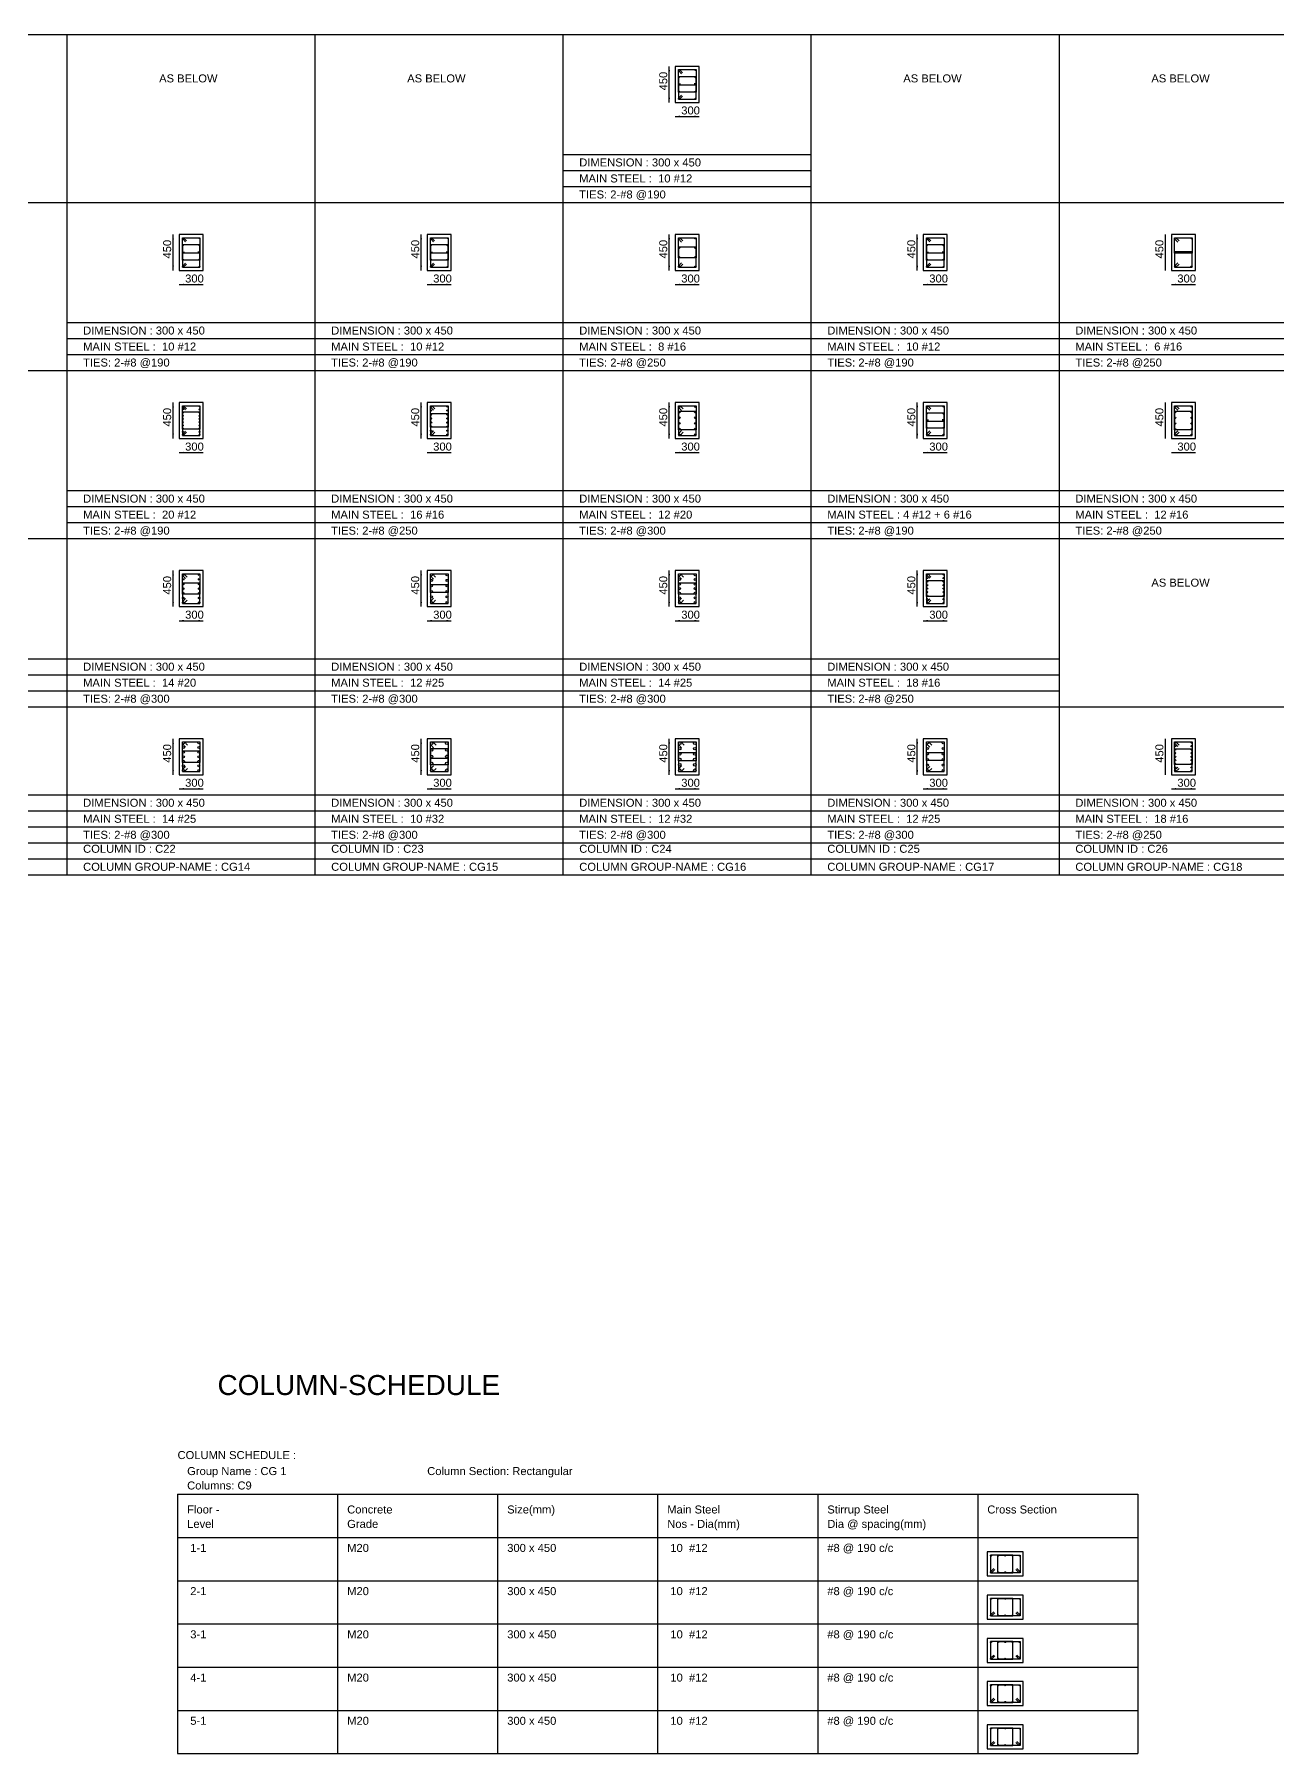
# Model space of a CAD drawing. Extents: x 28 to 264, y -211 to 74.
# Drawn here: x 71.27 to 86.81, y 51.9 to 73.38 of the extents above; entities that cross this region are included whole.
import ezdxf

# ---------------------------------------------------------------- set-up
doc = ezdxf.new("R2010")
doc.units = 0
for name, color, linetype in [('Border', 7, 'CONTINUOUS'), ('Column_Group_Name', 3, 'CONTINUOUS'), ('Column_ID', 4, 'CONTINUOUS'), ('ColumnBars', 1, 'CONTINUOUS'), ('ColumnBars1', 1, 'CONTINUOUS'), ('ColumnCrossSection', 7, 'CONTINUOUS'), ('Dim_All', 7, 'CONTINUOUS'), ('Dimensions', 7, 'CONTINUOUS'), ('Links', 2, 'CONTINUOUS'), ('MainSteel', 1, 'CONTINUOUS'), ('Schedule', 140, 'CONTINUOUS'), ('Text_AsBelow', 7, 'CONTINUOUS'), ('title', 7, 'CONTINUOUS')]:
    doc.layers.add(name, color=color, linetype=linetype)
doc.styles.add('STRUDS_Arial', font='ARIAL.TTF', dxfattribs={"height": 0.04})

msp = doc.modelspace()

# ---------------------------------------------------------------- linework, layer by layer
at = {"layer": 'Border'}
for p, q in [((68.578, 73.38), (71.678, 73.38)), ((71.678, 71.28), (71.678, 73.38)), ((71.678, 71.28), (71.678, 73.38)), ((71.678, 73.38), (74.778, 73.38)), ((74.778, 71.28), (74.778, 73.38)), ((74.778, 71.28), (74.778, 73.38)), ((74.778, 73.38), (77.878, 73.38)), ((77.878, 71.28), (77.878, 73.38)), ((77.878, 71.28), (77.878, 73.38)), ((77.878, 73.38), (80.978, 73.38)), ((80.978, 71.28), (80.978, 73.38)), ((80.978, 71.28), (80.978, 73.38)), ((80.978, 73.38), (84.078, 73.38)), ((84.078, 71.28), (84.078, 73.38)), ((84.078, 71.28), (84.078, 73.38)), ((84.078, 73.38), (87.178, 73.38)), ((77.878, 71.88), (80.978, 71.88)), ((77.878, 71.68), (80.978, 71.68)), ((77.878, 71.48), (80.978, 71.48)), ((68.578, 71.28), (71.678, 71.28)), ((71.678, 69.18), (71.678, 71.28)), ((71.678, 69.18), (71.678, 71.28)), ((71.678, 71.28), (74.778, 71.28)), ((74.778, 69.18), (74.778, 71.28)), ((74.778, 69.18), (74.778, 71.28)), ((74.778, 71.28), (77.878, 71.28)), ((77.878, 69.18), (77.878, 71.28)), ((77.878, 69.18), (77.878, 71.28)), ((77.878, 71.28), (80.978, 71.28)), ((77.878, 71.28), (80.978, 71.28)), ((80.978, 69.18), (80.978, 71.28)), ((80.978, 69.18), (80.978, 71.28)), ((80.978, 71.28), (84.078, 71.28)), ((84.078, 69.18), (84.078, 71.28)), ((84.078, 69.18), (84.078, 71.28)), ((84.078, 71.28), (87.178, 71.28)), ((71.678, 69.78), (74.778, 69.78)), ((74.778, 69.78), (77.878, 69.78)), ((77.878, 69.78), (80.978, 69.78)), ((80.978, 69.78), (84.078, 69.78)), ((84.078, 69.78), (87.178, 69.78)), ((71.678, 69.58), (74.778, 69.58)), ((74.778, 69.58), (77.878, 69.58)), ((77.878, 69.58), (80.978, 69.58)), ((80.978, 69.58), (84.078, 69.58)), ((84.078, 69.58), (87.178, 69.58)), ((68.578, 69.18), (71.678, 69.18)), ((71.678, 69.38), (74.778, 69.38)), ((71.678, 67.08), (71.678, 69.18)), ((71.678, 67.08), (71.678, 69.18)), ((71.678, 69.18), (74.778, 69.18)), ((71.678, 69.18), (74.778, 69.18)), ((74.778, 69.38), (77.878, 69.38)), ((74.778, 67.08), (74.778, 69.18)), ((74.778, 67.08), (74.778, 69.18)), ((74.778, 69.18), (77.878, 69.18)), ((74.778, 69.18), (77.878, 69.18)), ((77.878, 69.38), (80.978, 69.38)), ((77.878, 67.08), (77.878, 69.18)), ((77.878, 67.08), (77.878, 69.18)), ((77.878, 69.18), (80.978, 69.18)), ((77.878, 69.18), (80.978, 69.18)), ((80.978, 69.38), (84.078, 69.38)), ((80.978, 67.08), (80.978, 69.18)), ((80.978, 67.08), (80.978, 69.18)), ((80.978, 69.18), (84.078, 69.18)), ((80.978, 69.18), (84.078, 69.18)), ((84.078, 69.38), (87.178, 69.38)), ((84.078, 67.08), (84.078, 69.18)), ((84.078, 67.08), (84.078, 69.18)), ((84.078, 69.18), (87.178, 69.18)), ((84.078, 69.18), (87.178, 69.18)), ((71.678, 67.68), (74.778, 67.68)), ((74.778, 67.68), (77.878, 67.68)), ((77.878, 67.68), (80.978, 67.68)), ((80.978, 67.68), (84.078, 67.68)), ((84.078, 67.68), (87.178, 67.68)), ((71.678, 67.48), (74.778, 67.48)), ((74.778, 67.48), (77.878, 67.48)), ((77.878, 67.48), (80.978, 67.48)), ((80.978, 67.48), (84.078, 67.48)), ((84.078, 67.48), (87.178, 67.48)), ((71.678, 67.28), (74.778, 67.28)), ((74.778, 67.28), (77.878, 67.28)), ((77.878, 67.28), (80.978, 67.28)), ((80.978, 67.28), (84.078, 67.28)), ((84.078, 67.28), (87.178, 67.28)), ((68.578, 67.08), (71.678, 67.08)), ((71.678, 64.98), (71.678, 67.08)), ((71.678, 64.98), (71.678, 67.08)), ((71.678, 67.08), (74.778, 67.08)), ((71.678, 67.08), (74.778, 67.08)), ((74.778, 64.98), (74.778, 67.08)), ((74.778, 64.98), (74.778, 67.08)), ((74.778, 67.08), (77.878, 67.08)), ((74.778, 67.08), (77.878, 67.08)), ((77.878, 64.98), (77.878, 67.08)), ((77.878, 64.98), (77.878, 67.08)), ((77.878, 67.08), (80.978, 67.08)), ((77.878, 67.08), (80.978, 67.08)), ((80.978, 64.98), (80.978, 67.08)), ((80.978, 64.98), (80.978, 67.08)), ((80.978, 67.08), (84.078, 67.08)), ((80.978, 67.08), (84.078, 67.08)), ((84.078, 64.98), (84.078, 67.08)), ((84.078, 64.98), (84.078, 67.08)), ((84.078, 67.08), (87.178, 67.08)), ((84.078, 67.08), (87.178, 67.08)), ((68.578, 65.58), (71.678, 65.58)), ((71.678, 65.58), (74.778, 65.58)), ((74.778, 65.58), (77.878, 65.58)), ((77.878, 65.58), (80.978, 65.58)), ((80.978, 65.58), (84.078, 65.58)), ((68.578, 65.38), (71.678, 65.38)), ((71.678, 65.38), (74.778, 65.38)), ((74.778, 65.38), (77.878, 65.38)), ((77.878, 65.38), (80.978, 65.38)), ((80.978, 65.38), (84.078, 65.38)), ((68.578, 65.18), (71.678, 65.18)), ((71.678, 65.18), (74.778, 65.18)), ((74.778, 65.18), (77.878, 65.18)), ((77.878, 65.18), (80.978, 65.18)), ((80.978, 65.18), (84.078, 65.18)), ((68.578, 64.98), (71.678, 64.98)), ((68.578, 64.98), (71.678, 64.98)), ((71.678, 62.88), (71.678, 64.98)), ((71.678, 62.88), (71.678, 64.98)), ((71.678, 64.98), (74.778, 64.98)), ((71.678, 64.98), (74.778, 64.98)), ((74.778, 62.88), (74.778, 64.98)), ((74.778, 62.88), (74.778, 64.98)), ((74.778, 64.98), (77.878, 64.98)), ((74.778, 64.98), (77.878, 64.98)), ((77.878, 62.88), (77.878, 64.98)), ((77.878, 62.88), (77.878, 64.98)), ((77.878, 64.98), (80.978, 64.98)), ((77.878, 64.98), (80.978, 64.98)), ((80.978, 62.88), (80.978, 64.98)), ((80.978, 62.88), (80.978, 64.98)), ((80.978, 64.98), (84.078, 64.98)), ((80.978, 64.98), (84.078, 64.98)), ((84.078, 62.88), (84.078, 64.98)), ((84.078, 62.88), (84.078, 64.98)), ((84.078, 64.98), (87.178, 64.98)), ((68.578, 63.88), (71.678, 63.88)), ((71.678, 63.88), (74.778, 63.88)), ((74.778, 63.88), (77.878, 63.88)), ((77.878, 63.88), (80.978, 63.88)), ((80.978, 63.88), (84.078, 63.88)), ((84.078, 63.88), (87.178, 63.88)), ((68.578, 63.68), (71.678, 63.68)), ((71.678, 63.68), (74.778, 63.68)), ((74.778, 63.68), (77.878, 63.68)), ((77.878, 63.68), (80.978, 63.68)), ((80.978, 63.68), (84.078, 63.68)), ((84.078, 63.68), (87.178, 63.68)), ((68.578, 63.48), (71.678, 63.48)), ((71.678, 63.48), (74.778, 63.48)), ((74.778, 63.48), (77.878, 63.48)), ((77.878, 63.48), (80.978, 63.48)), ((80.978, 63.48), (84.078, 63.48)), ((84.078, 63.48), (87.178, 63.48)), ((68.578, 63.28), (71.678, 63.28)), ((71.678, 63.28), (74.778, 63.28)), ((74.778, 63.28), (77.878, 63.28)), ((77.878, 63.28), (80.978, 63.28)), ((80.978, 63.28), (84.078, 63.28)), ((84.078, 63.28), (87.178, 63.28)), ((68.578, 63.08), (71.678, 63.08)), ((71.678, 63.08), (74.778, 63.08)), ((74.778, 63.08), (77.878, 63.08)), ((77.878, 63.08), (80.978, 63.08)), ((80.978, 63.08), (84.078, 63.08)), ((84.078, 63.08), (87.178, 63.08)), ((68.578, 62.88), (71.678, 62.88)), ((71.678, 62.88), (74.778, 62.88)), ((74.778, 62.88), (77.878, 62.88)), ((77.878, 62.88), (80.978, 62.88)), ((80.978, 62.88), (84.078, 62.88)), ((84.078, 62.88), (87.178, 62.88))]:
    msp.add_line(p, q, dxfattribs=at)
at = {"layer": 'ColumnBars'}
for centre, radius in [((79.324, 72.934), 0.006), ((79.324, 72.8445), 0.006), ((79.532, 72.934), 0.006), ((79.532, 72.8445), 0.006), ((79.324, 72.755), 0.006), ((79.324, 72.6655), 0.006), ((79.532, 72.755), 0.006), ((79.532, 72.6655), 0.006), ((79.324, 72.576), 0.006), ((79.532, 72.576), 0.006), ((73.124, 70.834), 0.006), ((73.124, 70.7445), 0.006), ((73.332, 70.834), 0.006), ((73.332, 70.7445), 0.006), ((76.224, 70.834), 0.006), ((76.224, 70.7445), 0.006), ((76.432, 70.834), 0.006), ((76.432, 70.7445), 0.006), ((79.326, 70.832), 0.008), ((79.326, 70.714), 0.008), ((79.53, 70.832), 0.008), ((79.53, 70.714), 0.008), ((82.424, 70.834), 0.006), ((82.424, 70.7445), 0.006), ((82.632, 70.834), 0.006), ((82.632, 70.7445), 0.006), ((85.526, 70.832), 0.008), ((85.73, 70.832), 0.008), ((73.124, 70.655), 0.006), ((73.124, 70.5655), 0.006), ((73.124, 70.476), 0.006), ((73.332, 70.655), 0.006), ((73.332, 70.5655), 0.006), ((73.332, 70.476), 0.006), ((76.224, 70.655), 0.006), ((76.224, 70.5655), 0.006), ((76.224, 70.476), 0.006), ((76.432, 70.655), 0.006), ((76.432, 70.5655), 0.006), ((76.432, 70.476), 0.006), ((79.326, 70.596), 0.008), ((79.326, 70.478), 0.008), ((79.53, 70.596), 0.008), ((79.53, 70.478), 0.008), ((82.424, 70.655), 0.006), ((82.424, 70.5655), 0.006), ((82.424, 70.476), 0.006), ((82.632, 70.655), 0.006), ((82.632, 70.5655), 0.006), ((82.632, 70.476), 0.006), ((85.526, 70.655), 0.008), ((85.526, 70.478), 0.008), ((85.73, 70.655), 0.008), ((85.73, 70.478), 0.008), ((73.124, 68.734), 0.006), ((73.332, 68.734), 0.006), ((76.226, 68.732), 0.008), ((76.43, 68.732), 0.008), ((79.328, 68.73), 0.01), ((79.528, 68.73), 0.01), ((85.526, 68.732), 0.008), ((85.73, 68.732), 0.008), ((73.124, 68.6942), 0.006), ((73.124, 68.6544), 0.006), ((73.124, 68.6147), 0.006), ((73.124, 68.5749), 0.006), ((73.124, 68.5351), 0.006), ((73.332, 68.6942), 0.006), ((73.332, 68.6544), 0.006), ((73.332, 68.6147), 0.006), ((73.332, 68.5749), 0.006), ((73.332, 68.5351), 0.006), ((76.226, 68.6814), 0.008), ((76.226, 68.6309), 0.008), ((76.226, 68.5803), 0.008), ((76.226, 68.5297), 0.008), ((76.43, 68.6814), 0.008), ((76.43, 68.6309), 0.008), ((76.43, 68.5803), 0.008), ((76.43, 68.5297), 0.008), ((79.328, 68.66), 0.01), ((79.328, 68.59), 0.01), ((79.328, 68.52), 0.01), ((79.528, 68.66), 0.01), ((79.528, 68.59), 0.01), ((79.528, 68.52), 0.01), ((82.424, 68.6415), 0.006), ((82.63, 68.6415), 0.006), ((85.526, 68.6612), 0.008), ((85.526, 68.5904), 0.008), ((85.526, 68.5196), 0.008), ((85.73, 68.6612), 0.008), ((85.73, 68.5904), 0.008), ((85.73, 68.5196), 0.008), ((73.124, 68.4953), 0.006), ((73.124, 68.4556), 0.006), ((73.124, 68.4158), 0.006), ((73.124, 68.376), 0.006), ((73.332, 68.4953), 0.006), ((73.332, 68.4556), 0.006), ((73.332, 68.4158), 0.006), ((73.332, 68.376), 0.006), ((76.226, 68.4791), 0.008), ((76.226, 68.4286), 0.008), ((76.226, 68.378), 0.008), ((76.43, 68.4791), 0.008), ((76.43, 68.4286), 0.008), ((76.43, 68.378), 0.008), ((79.328, 68.45), 0.01), ((79.328, 68.38), 0.01), ((79.528, 68.45), 0.01), ((79.528, 68.38), 0.01), ((82.424, 68.4645), 0.006), ((82.63, 68.4645), 0.006), ((85.526, 68.4488), 0.008), ((85.526, 68.378), 0.008), ((85.73, 68.4488), 0.008), ((85.73, 68.378), 0.008), ((73.128, 66.63), 0.01), ((73.328, 66.63), 0.01), ((76.2305, 66.6275), 0.0125), ((76.4255, 66.6275), 0.0125), ((79.3305, 66.6275), 0.0125), ((79.5255, 66.6275), 0.0125), ((82.426, 66.632), 0.008), ((82.426, 66.5878), 0.008), ((82.63, 66.632), 0.008), ((82.63, 66.5878), 0.008), ((73.128, 66.5717), 0.01), ((73.128, 66.5133), 0.01), ((73.128, 66.455), 0.01), ((73.128, 66.3967), 0.01), ((73.328, 66.5717), 0.01), ((73.328, 66.5133), 0.01), ((73.328, 66.455), 0.01), ((73.328, 66.3967), 0.01), ((76.2305, 66.5585), 0.0125), ((76.2305, 66.4895), 0.0125), ((76.2305, 66.4205), 0.0125), ((76.4255, 66.5585), 0.0125), ((76.4255, 66.4895), 0.0125), ((76.4255, 66.4205), 0.0125), ((79.3305, 66.57), 0.0125), ((79.3305, 66.5125), 0.0125), ((79.3305, 66.455), 0.0125), ((79.3305, 66.3975), 0.0125), ((79.5255, 66.57), 0.0125), ((79.5255, 66.5125), 0.0125), ((79.5255, 66.455), 0.0125), ((79.5255, 66.3975), 0.0125), ((82.426, 66.5435), 0.008), ((82.426, 66.4993), 0.008), ((82.426, 66.455), 0.008), ((82.426, 66.4108), 0.008), ((82.426, 66.3665), 0.008), ((82.63, 66.5435), 0.008), ((82.63, 66.4993), 0.008), ((82.63, 66.455), 0.008), ((82.63, 66.4108), 0.008), ((82.63, 66.3665), 0.008), ((73.128, 66.3383), 0.01), ((73.128, 66.28), 0.01), ((73.328, 66.3383), 0.01), ((73.328, 66.28), 0.01), ((76.2305, 66.3515), 0.0125), ((76.2305, 66.2825), 0.0125), ((76.4255, 66.3515), 0.0125), ((76.4255, 66.2825), 0.0125), ((79.3305, 66.34), 0.0125), ((79.3305, 66.2825), 0.0125), ((79.5255, 66.34), 0.0125), ((79.5255, 66.2825), 0.0125), ((82.426, 66.3223), 0.008), ((82.426, 66.278), 0.008), ((82.63, 66.3223), 0.008), ((82.63, 66.278), 0.008), ((73.1305, 64.5275), 0.0125), ((73.1305, 64.47), 0.0125), ((73.3255, 64.5275), 0.0125), ((73.3255, 64.47), 0.0125), ((76.234, 64.524), 0.016), ((76.234, 64.4395), 0.016), ((76.422, 64.524), 0.016), ((76.422, 64.4395), 0.016), ((79.334, 64.524), 0.016), ((79.334, 64.4564), 0.016), ((79.522, 64.524), 0.016), ((79.522, 64.4564), 0.016), ((82.4305, 64.5275), 0.0125), ((82.4305, 64.4585), 0.0125), ((82.6255, 64.5275), 0.0125), ((82.6255, 64.4585), 0.0125), ((85.526, 64.532), 0.008), ((85.526, 64.4878), 0.008), ((85.526, 64.4435), 0.008), ((85.73, 64.532), 0.008), ((85.73, 64.4878), 0.008), ((85.73, 64.4435), 0.008), ((73.1305, 64.4125), 0.0125), ((73.1305, 64.355), 0.0125), ((73.1305, 64.2975), 0.0125), ((73.1305, 64.24), 0.0125), ((73.3255, 64.4125), 0.0125), ((73.3255, 64.355), 0.0125), ((73.3255, 64.2975), 0.0125), ((73.3255, 64.24), 0.0125), ((76.234, 64.355), 0.016), ((76.234, 64.2705), 0.016), ((76.422, 64.355), 0.016), ((76.422, 64.2705), 0.016), ((79.334, 64.3888), 0.016), ((79.334, 64.3212), 0.016), ((79.334, 64.2536), 0.016), ((79.522, 64.3888), 0.016), ((79.522, 64.3212), 0.016), ((79.522, 64.2536), 0.016), ((82.4305, 64.3895), 0.0125), ((82.4305, 64.3205), 0.0125), ((82.4305, 64.2515), 0.0125), ((82.6255, 64.3895), 0.0125), ((82.6255, 64.3205), 0.0125), ((82.6255, 64.2515), 0.0125), ((85.526, 64.3993), 0.008), ((85.526, 64.355), 0.008), ((85.526, 64.3108), 0.008), ((85.526, 64.2665), 0.008), ((85.526, 64.2223), 0.008), ((85.73, 64.3993), 0.008), ((85.73, 64.355), 0.008), ((85.73, 64.3108), 0.008), ((85.73, 64.2665), 0.008), ((85.73, 64.2223), 0.008), ((73.1305, 64.1825), 0.0125), ((73.3255, 64.1825), 0.0125), ((76.234, 64.186), 0.016), ((76.422, 64.186), 0.016), ((79.334, 64.186), 0.016), ((79.522, 64.186), 0.016), ((82.4305, 64.1825), 0.0125), ((82.6255, 64.1825), 0.0125), ((85.526, 64.178), 0.008), ((85.73, 64.178), 0.008)]:
    msp.add_circle(centre, radius, dxfattribs=at)
at = {"layer": 'ColumnBars1'}
for centre in [(82.426, 68.732), (82.63, 68.732), (82.426, 68.555), (82.63, 68.555), (82.426, 68.378), (82.63, 68.378)]:
    msp.add_circle(centre, 0.008, dxfattribs=at)
at = {"layer": 'ColumnCrossSection'}
for p, q in [((79.578, 72.98), (79.278, 72.98)), ((79.278, 72.98), (79.278, 72.53)), ((79.578, 72.53), (79.578, 72.98)), ((79.278, 72.53), (79.578, 72.53)), ((73.378, 70.88), (73.078, 70.88)), ((73.078, 70.88), (73.078, 70.43)), ((73.378, 70.43), (73.378, 70.88)), ((76.478, 70.88), (76.178, 70.88)), ((76.178, 70.88), (76.178, 70.43)), ((76.478, 70.43), (76.478, 70.88)), ((79.578, 70.88), (79.278, 70.88)), ((79.278, 70.88), (79.278, 70.43)), ((79.578, 70.43), (79.578, 70.88)), ((82.678, 70.88), (82.378, 70.88)), ((82.378, 70.88), (82.378, 70.43)), ((82.678, 70.43), (82.678, 70.88)), ((85.778, 70.88), (85.478, 70.88)), ((85.478, 70.88), (85.478, 70.43)), ((85.778, 70.43), (85.778, 70.88)), ((73.078, 70.43), (73.378, 70.43)), ((76.178, 70.43), (76.478, 70.43)), ((79.278, 70.43), (79.578, 70.43)), ((82.378, 70.43), (82.678, 70.43)), ((85.478, 70.43), (85.778, 70.43)), ((73.378, 68.78), (73.078, 68.78)), ((73.078, 68.78), (73.078, 68.33)), ((73.378, 68.33), (73.378, 68.78)), ((76.478, 68.78), (76.178, 68.78)), ((76.178, 68.78), (76.178, 68.33)), ((76.478, 68.33), (76.478, 68.78)), ((79.578, 68.78), (79.278, 68.78)), ((79.278, 68.78), (79.278, 68.33)), ((79.578, 68.33), (79.578, 68.78)), ((82.678, 68.78), (82.378, 68.78)), ((82.378, 68.78), (82.378, 68.33)), ((82.678, 68.33), (82.678, 68.78)), ((85.778, 68.78), (85.478, 68.78)), ((85.478, 68.78), (85.478, 68.33)), ((85.778, 68.33), (85.778, 68.78)), ((73.078, 68.33), (73.378, 68.33)), ((76.178, 68.33), (76.478, 68.33)), ((79.278, 68.33), (79.578, 68.33)), ((82.378, 68.33), (82.678, 68.33)), ((85.478, 68.33), (85.778, 68.33)), ((73.378, 66.68), (73.078, 66.68)), ((73.078, 66.68), (73.078, 66.23)), ((73.378, 66.23), (73.378, 66.68)), ((76.478, 66.68), (76.178, 66.68)), ((76.178, 66.68), (76.178, 66.23)), ((76.478, 66.23), (76.478, 66.68)), ((79.578, 66.68), (79.278, 66.68)), ((79.278, 66.68), (79.278, 66.23)), ((79.578, 66.23), (79.578, 66.68)), ((82.678, 66.68), (82.378, 66.68)), ((82.378, 66.68), (82.378, 66.23)), ((82.678, 66.23), (82.678, 66.68)), ((73.078, 66.23), (73.378, 66.23)), ((76.178, 66.23), (76.478, 66.23)), ((79.278, 66.23), (79.578, 66.23)), ((82.378, 66.23), (82.678, 66.23)), ((73.378, 64.58), (73.078, 64.58)), ((73.078, 64.58), (73.078, 64.13)), ((73.378, 64.13), (73.378, 64.58)), ((76.478, 64.58), (76.178, 64.58)), ((76.178, 64.58), (76.178, 64.13)), ((76.478, 64.13), (76.478, 64.58)), ((79.578, 64.58), (79.278, 64.58)), ((79.278, 64.58), (79.278, 64.13)), ((79.578, 64.13), (79.578, 64.58)), ((82.678, 64.58), (82.378, 64.58)), ((82.378, 64.58), (82.378, 64.13)), ((82.678, 64.13), (82.678, 64.58)), ((85.778, 64.58), (85.478, 64.58)), ((85.478, 64.58), (85.478, 64.13)), ((85.778, 64.13), (85.778, 64.58)), ((73.078, 64.13), (73.378, 64.13)), ((76.178, 64.13), (76.478, 64.13)), ((79.278, 64.13), (79.578, 64.13)), ((82.378, 64.13), (82.678, 64.13)), ((85.478, 64.13), (85.778, 64.13))]:
    msp.add_line(p, q, dxfattribs=at)
at = {"layer": 'Dim_All'}
for p, q in [((79.203, 72.53), (79.203, 72.98)), ((79.278, 72.355), (79.578, 72.355)), ((73.003, 70.43), (73.003, 70.88)), ((76.103, 70.43), (76.103, 70.88)), ((79.203, 70.43), (79.203, 70.88)), ((82.303, 70.43), (82.303, 70.88)), ((85.403, 70.43), (85.403, 70.88)), ((73.078, 70.255), (73.378, 70.255)), ((76.178, 70.255), (76.478, 70.255)), ((79.278, 70.255), (79.578, 70.255)), ((82.378, 70.255), (82.678, 70.255)), ((85.478, 70.255), (85.778, 70.255)), ((73.003, 68.33), (73.003, 68.78)), ((76.103, 68.33), (76.103, 68.78)), ((79.203, 68.33), (79.203, 68.78)), ((82.303, 68.33), (82.303, 68.78)), ((85.403, 68.33), (85.403, 68.78)), ((73.078, 68.155), (73.378, 68.155)), ((76.178, 68.155), (76.478, 68.155)), ((79.278, 68.155), (79.578, 68.155)), ((82.378, 68.155), (82.678, 68.155)), ((85.478, 68.155), (85.778, 68.155)), ((73.003, 66.23), (73.003, 66.68)), ((76.103, 66.23), (76.103, 66.68)), ((79.203, 66.23), (79.203, 66.68)), ((82.303, 66.23), (82.303, 66.68)), ((73.078, 66.055), (73.378, 66.055)), ((76.178, 66.055), (76.478, 66.055)), ((79.278, 66.055), (79.578, 66.055)), ((82.378, 66.055), (82.678, 66.055)), ((73.003, 64.13), (73.003, 64.58)), ((76.103, 64.13), (76.103, 64.58)), ((79.203, 64.13), (79.203, 64.58)), ((82.303, 64.13), (82.303, 64.58)), ((85.403, 64.13), (85.403, 64.58)), ((73.078, 63.955), (73.378, 63.955)), ((76.178, 63.955), (76.478, 63.955)), ((79.278, 63.955), (79.578, 63.955)), ((82.378, 63.955), (82.678, 63.955)), ((85.478, 63.955), (85.778, 63.955))]:
    msp.add_line(p, q, dxfattribs=at)
at = {"layer": 'dim_all'}
for points in [[(79.203, 72.98), (79.193, 72.92), (79.203, 72.98), (79.213, 72.92)], [(79.203, 72.53), (79.193, 72.59), (79.203, 72.53), (79.213, 72.59)], [(79.278, 72.355), (79.338, 72.365), (79.278, 72.355), (79.338, 72.345)], [(79.578, 72.355), (79.518, 72.365), (79.578, 72.355), (79.518, 72.345)], [(73.003, 70.88), (72.993, 70.82), (73.003, 70.88), (73.013, 70.82)], [(76.103, 70.88), (76.093, 70.82), (76.103, 70.88), (76.113, 70.82)], [(79.203, 70.88), (79.193, 70.82), (79.203, 70.88), (79.213, 70.82)], [(82.303, 70.88), (82.293, 70.82), (82.303, 70.88), (82.313, 70.82)], [(85.403, 70.88), (85.393, 70.82), (85.403, 70.88), (85.413, 70.82)], [(73.003, 70.43), (72.993, 70.49), (73.003, 70.43), (73.013, 70.49)], [(76.103, 70.43), (76.093, 70.49), (76.103, 70.43), (76.113, 70.49)], [(79.203, 70.43), (79.193, 70.49), (79.203, 70.43), (79.213, 70.49)], [(82.303, 70.43), (82.293, 70.49), (82.303, 70.43), (82.313, 70.49)], [(85.403, 70.43), (85.393, 70.49), (85.403, 70.43), (85.413, 70.49)], [(73.078, 70.255), (73.138, 70.265), (73.078, 70.255), (73.138, 70.245)], [(73.378, 70.255), (73.318, 70.265), (73.378, 70.255), (73.318, 70.245)], [(76.178, 70.255), (76.238, 70.265), (76.178, 70.255), (76.238, 70.245)], [(76.478, 70.255), (76.418, 70.265), (76.478, 70.255), (76.418, 70.245)], [(79.278, 70.255), (79.338, 70.265), (79.278, 70.255), (79.338, 70.245)], [(79.578, 70.255), (79.518, 70.265), (79.578, 70.255), (79.518, 70.245)], [(82.378, 70.255), (82.438, 70.265), (82.378, 70.255), (82.438, 70.245)], [(82.678, 70.255), (82.618, 70.265), (82.678, 70.255), (82.618, 70.245)], [(85.478, 70.255), (85.538, 70.265), (85.478, 70.255), (85.538, 70.245)], [(85.778, 70.255), (85.718, 70.265), (85.778, 70.255), (85.718, 70.245)], [(73.003, 68.78), (72.993, 68.72), (73.003, 68.78), (73.013, 68.72)], [(76.103, 68.78), (76.093, 68.72), (76.103, 68.78), (76.113, 68.72)], [(79.203, 68.78), (79.193, 68.72), (79.203, 68.78), (79.213, 68.72)], [(82.303, 68.78), (82.293, 68.72), (82.303, 68.78), (82.313, 68.72)], [(85.403, 68.78), (85.393, 68.72), (85.403, 68.78), (85.413, 68.72)], [(73.003, 68.33), (72.993, 68.39), (73.003, 68.33), (73.013, 68.39)], [(76.103, 68.33), (76.093, 68.39), (76.103, 68.33), (76.113, 68.39)], [(79.203, 68.33), (79.193, 68.39), (79.203, 68.33), (79.213, 68.39)], [(82.303, 68.33), (82.293, 68.39), (82.303, 68.33), (82.313, 68.39)], [(85.403, 68.33), (85.393, 68.39), (85.403, 68.33), (85.413, 68.39)], [(73.078, 68.155), (73.138, 68.165), (73.078, 68.155), (73.138, 68.145)], [(73.378, 68.155), (73.318, 68.165), (73.378, 68.155), (73.318, 68.145)], [(76.178, 68.155), (76.238, 68.165), (76.178, 68.155), (76.238, 68.145)], [(76.478, 68.155), (76.418, 68.165), (76.478, 68.155), (76.418, 68.145)], [(79.278, 68.155), (79.338, 68.165), (79.278, 68.155), (79.338, 68.145)], [(79.578, 68.155), (79.518, 68.165), (79.578, 68.155), (79.518, 68.145)], [(82.378, 68.155), (82.438, 68.165), (82.378, 68.155), (82.438, 68.145)], [(82.678, 68.155), (82.618, 68.165), (82.678, 68.155), (82.618, 68.145)], [(85.478, 68.155), (85.538, 68.165), (85.478, 68.155), (85.538, 68.145)], [(85.778, 68.155), (85.718, 68.165), (85.778, 68.155), (85.718, 68.145)], [(73.003, 66.68), (72.993, 66.62), (73.003, 66.68), (73.013, 66.62)], [(76.103, 66.68), (76.093, 66.62), (76.103, 66.68), (76.113, 66.62)], [(79.203, 66.68), (79.193, 66.62), (79.203, 66.68), (79.213, 66.62)], [(82.303, 66.68), (82.293, 66.62), (82.303, 66.68), (82.313, 66.62)], [(73.003, 66.23), (72.993, 66.29), (73.003, 66.23), (73.013, 66.29)], [(76.103, 66.23), (76.093, 66.29), (76.103, 66.23), (76.113, 66.29)], [(79.203, 66.23), (79.193, 66.29), (79.203, 66.23), (79.213, 66.29)], [(82.303, 66.23), (82.293, 66.29), (82.303, 66.23), (82.313, 66.29)], [(73.078, 66.055), (73.138, 66.065), (73.078, 66.055), (73.138, 66.045)], [(73.378, 66.055), (73.318, 66.065), (73.378, 66.055), (73.318, 66.045)], [(76.178, 66.055), (76.238, 66.065), (76.178, 66.055), (76.238, 66.045)], [(76.478, 66.055), (76.418, 66.065), (76.478, 66.055), (76.418, 66.045)], [(79.278, 66.055), (79.338, 66.065), (79.278, 66.055), (79.338, 66.045)], [(79.578, 66.055), (79.518, 66.065), (79.578, 66.055), (79.518, 66.045)], [(82.378, 66.055), (82.438, 66.065), (82.378, 66.055), (82.438, 66.045)], [(82.678, 66.055), (82.618, 66.065), (82.678, 66.055), (82.618, 66.045)], [(73.003, 64.58), (72.993, 64.52), (73.003, 64.58), (73.013, 64.52)], [(76.103, 64.58), (76.093, 64.52), (76.103, 64.58), (76.113, 64.52)], [(79.203, 64.58), (79.193, 64.52), (79.203, 64.58), (79.213, 64.52)], [(82.303, 64.58), (82.293, 64.52), (82.303, 64.58), (82.313, 64.52)], [(85.403, 64.58), (85.393, 64.52), (85.403, 64.58), (85.413, 64.52)], [(73.003, 64.13), (72.993, 64.19), (73.003, 64.13), (73.013, 64.19)], [(76.103, 64.13), (76.093, 64.19), (76.103, 64.13), (76.113, 64.19)], [(79.203, 64.13), (79.193, 64.19), (79.203, 64.13), (79.213, 64.19)], [(82.303, 64.13), (82.293, 64.19), (82.303, 64.13), (82.313, 64.19)], [(85.403, 64.13), (85.393, 64.19), (85.403, 64.13), (85.413, 64.19)], [(73.078, 63.955), (73.138, 63.965), (73.078, 63.955), (73.138, 63.945)], [(73.378, 63.955), (73.318, 63.965), (73.378, 63.955), (73.318, 63.945)], [(76.178, 63.955), (76.238, 63.965), (76.178, 63.955), (76.238, 63.945)], [(76.478, 63.955), (76.418, 63.965), (76.478, 63.955), (76.418, 63.945)], [(79.278, 63.955), (79.338, 63.965), (79.278, 63.955), (79.338, 63.945)], [(79.578, 63.955), (79.518, 63.965), (79.578, 63.955), (79.518, 63.945)], [(82.378, 63.955), (82.438, 63.965), (82.378, 63.955), (82.438, 63.945)], [(82.678, 63.955), (82.618, 63.965), (82.678, 63.955), (82.618, 63.945)], [(85.478, 63.955), (85.538, 63.965), (85.478, 63.955), (85.538, 63.945)], [(85.778, 63.955), (85.718, 63.965), (85.778, 63.955), (85.718, 63.945)]]:
    msp.add_solid(points, dxfattribs=at)
at = {"layer": 'Links'}
for p, q in [((79.318, 72.94), (79.538, 72.94)), ((79.318, 72.6595), (79.318, 72.94)), ((79.318, 72.928), (79.358, 72.888)), ((79.538, 72.8505), (79.318, 72.8505)), ((79.318, 72.8505), (79.318, 72.57)), ((79.33, 72.94), (79.37, 72.9)), ((79.538, 72.94), (79.538, 72.6595)), ((79.538, 72.57), (79.538, 72.8505)), ((79.318, 72.761), (79.343, 72.761)), ((79.318, 72.749), (79.538, 72.749)), ((79.538, 72.6595), (79.318, 72.6595)), ((79.318, 72.582), (79.358, 72.622)), ((79.33, 72.57), (79.37, 72.61)), ((79.538, 72.761), (79.513, 72.761)), ((79.318, 72.57), (79.538, 72.57)), ((73.118, 70.84), (73.338, 70.84)), ((73.118, 70.5595), (73.118, 70.84)), ((73.118, 70.828), (73.158, 70.788)), ((73.338, 70.7505), (73.118, 70.7505)), ((73.118, 70.7505), (73.118, 70.47)), ((73.13, 70.84), (73.17, 70.8)), ((73.338, 70.84), (73.338, 70.5595)), ((73.338, 70.47), (73.338, 70.7505)), ((76.218, 70.84), (76.438, 70.84)), ((76.218, 70.5595), (76.218, 70.84)), ((76.218, 70.828), (76.258, 70.788)), ((76.438, 70.7505), (76.218, 70.7505)), ((76.218, 70.7505), (76.218, 70.47)), ((76.23, 70.84), (76.27, 70.8)), ((76.438, 70.84), (76.438, 70.5595)), ((76.438, 70.47), (76.438, 70.7505)), ((79.318, 70.84), (79.538, 70.84)), ((79.318, 70.588), (79.318, 70.84)), ((79.318, 70.824), (79.358, 70.784)), ((79.538, 70.722), (79.318, 70.722)), ((79.318, 70.722), (79.318, 70.47)), ((79.334, 70.84), (79.374, 70.8)), ((79.538, 70.84), (79.538, 70.588)), ((79.538, 70.47), (79.538, 70.722)), ((82.418, 70.84), (82.638, 70.84)), ((82.418, 70.5595), (82.418, 70.84)), ((82.418, 70.828), (82.458, 70.788)), ((82.638, 70.7505), (82.418, 70.7505)), ((82.418, 70.7505), (82.418, 70.47)), ((82.43, 70.84), (82.47, 70.8)), ((82.638, 70.84), (82.638, 70.5595)), ((82.638, 70.47), (82.638, 70.7505)), ((85.518, 70.84), (85.738, 70.84)), ((85.518, 70.647), (85.518, 70.84)), ((85.518, 70.824), (85.558, 70.784)), ((85.534, 70.84), (85.574, 70.8)), ((85.738, 70.84), (85.738, 70.647)), ((73.118, 70.661), (73.143, 70.661)), ((73.118, 70.649), (73.338, 70.649)), ((73.338, 70.5595), (73.118, 70.5595)), ((73.118, 70.482), (73.158, 70.522)), ((73.118, 70.47), (73.338, 70.47)), ((73.13, 70.47), (73.17, 70.51)), ((73.338, 70.661), (73.313, 70.661)), ((76.218, 70.661), (76.243, 70.661)), ((76.218, 70.649), (76.438, 70.649)), ((76.438, 70.5595), (76.218, 70.5595)), ((76.218, 70.482), (76.258, 70.522)), ((76.218, 70.47), (76.438, 70.47)), ((76.23, 70.47), (76.27, 70.51)), ((76.438, 70.661), (76.413, 70.661)), ((79.538, 70.588), (79.318, 70.588)), ((79.318, 70.486), (79.358, 70.526)), ((79.318, 70.47), (79.538, 70.47)), ((79.334, 70.47), (79.374, 70.51)), ((82.418, 70.661), (82.443, 70.661)), ((82.418, 70.649), (82.638, 70.649)), ((82.638, 70.5595), (82.418, 70.5595)), ((82.418, 70.482), (82.458, 70.522)), ((82.418, 70.47), (82.638, 70.47)), ((82.43, 70.47), (82.47, 70.51)), ((82.638, 70.661), (82.613, 70.661)), ((85.738, 70.663), (85.518, 70.663)), ((85.518, 70.663), (85.518, 70.47)), ((85.738, 70.647), (85.518, 70.647)), ((85.518, 70.486), (85.558, 70.526)), ((85.518, 70.47), (85.738, 70.47)), ((85.534, 70.47), (85.574, 70.51)), ((85.738, 70.47), (85.738, 70.663)), ((73.118, 68.74), (73.338, 68.74)), ((73.118, 68.4496), (73.118, 68.74)), ((73.13, 68.74), (73.17, 68.7)), ((73.338, 68.74), (73.338, 68.4496)), ((76.218, 68.74), (76.438, 68.74)), ((76.218, 68.4711), (76.218, 68.74)), ((76.234, 68.74), (76.274, 68.7)), ((76.438, 68.74), (76.438, 68.4711)), ((79.318, 68.74), (79.538, 68.74)), ((79.318, 68.44), (79.318, 68.74)), ((79.338, 68.74), (79.378, 68.7)), ((79.538, 68.74), (79.538, 68.44)), ((82.418, 68.74), (82.638, 68.74)), ((82.418, 68.4585), (82.418, 68.74)), ((82.434, 68.74), (82.474, 68.7)), ((82.638, 68.74), (82.638, 68.4585)), ((85.518, 68.74), (85.738, 68.74)), ((85.518, 68.4408), (85.518, 68.74)), ((85.534, 68.74), (85.574, 68.7)), ((85.738, 68.74), (85.738, 68.4408)), ((73.118, 68.728), (73.158, 68.688)), ((73.338, 68.6604), (73.118, 68.6604)), ((73.118, 68.6604), (73.118, 68.37)), ((73.338, 68.37), (73.338, 68.6604)), ((76.218, 68.724), (76.258, 68.684)), ((76.438, 68.6389), (76.218, 68.6389)), ((76.218, 68.6389), (76.218, 68.37)), ((76.438, 68.37), (76.438, 68.6389)), ((79.318, 68.72), (79.358, 68.68)), ((79.538, 68.67), (79.318, 68.67)), ((79.318, 68.67), (79.318, 68.37)), ((79.538, 68.37), (79.538, 68.67)), ((82.418, 68.724), (82.458, 68.684)), ((82.638, 68.6475), (82.418, 68.6475)), ((82.418, 68.6475), (82.418, 68.37)), ((82.418, 68.563), (82.443, 68.563)), ((82.418, 68.547), (82.638, 68.547)), ((82.638, 68.563), (82.613, 68.563)), ((82.638, 68.37), (82.638, 68.6475)), ((85.518, 68.724), (85.558, 68.684)), ((85.738, 68.6692), (85.518, 68.6692)), ((85.518, 68.6692), (85.518, 68.37)), ((85.738, 68.37), (85.738, 68.6692)), ((73.338, 68.4496), (73.118, 68.4496)), ((73.118, 68.382), (73.158, 68.422)), ((73.118, 68.37), (73.338, 68.37)), ((73.13, 68.37), (73.17, 68.41)), ((76.438, 68.4711), (76.218, 68.4711)), ((76.218, 68.386), (76.258, 68.426)), ((76.218, 68.37), (76.438, 68.37)), ((76.234, 68.37), (76.274, 68.41)), ((79.538, 68.44), (79.318, 68.44)), ((79.318, 68.39), (79.358, 68.43)), ((79.318, 68.37), (79.538, 68.37)), ((79.338, 68.37), (79.378, 68.41)), ((82.638, 68.4585), (82.418, 68.4585)), ((82.418, 68.386), (82.458, 68.426)), ((82.418, 68.37), (82.638, 68.37)), ((82.434, 68.37), (82.474, 68.41)), ((85.738, 68.4408), (85.518, 68.4408)), ((85.518, 68.386), (85.558, 68.426)), ((85.518, 68.37), (85.738, 68.37)), ((85.534, 68.37), (85.574, 68.41)), ((73.118, 66.64), (73.338, 66.64)), ((73.118, 66.3867), (73.118, 66.64)), ((73.118, 66.62), (73.158, 66.58)), ((73.138, 66.64), (73.178, 66.6)), ((73.338, 66.64), (73.338, 66.3867)), ((76.218, 66.64), (76.438, 66.64)), ((76.218, 66.408), (76.218, 66.64)), ((76.218, 66.615), (76.258, 66.575)), ((76.243, 66.64), (76.283, 66.6)), ((76.438, 66.64), (76.438, 66.408)), ((79.318, 66.64), (79.538, 66.64)), ((79.318, 66.385), (79.318, 66.64)), ((79.318, 66.615), (79.358, 66.575)), ((79.343, 66.64), (79.383, 66.6)), ((79.538, 66.64), (79.538, 66.385)), ((82.418, 66.64), (82.638, 66.64)), ((82.418, 66.3585), (82.418, 66.64)), ((82.418, 66.624), (82.458, 66.584)), ((82.434, 66.64), (82.474, 66.6)), ((82.638, 66.64), (82.638, 66.3585)), ((73.338, 66.5233), (73.118, 66.5233)), ((73.118, 66.5233), (73.118, 66.27)), ((73.338, 66.3867), (73.118, 66.3867)), ((73.338, 66.27), (73.338, 66.5233)), ((76.438, 66.502), (76.218, 66.502)), ((76.218, 66.502), (76.218, 66.27)), ((76.438, 66.408), (76.218, 66.408)), ((76.438, 66.27), (76.438, 66.502)), ((79.538, 66.525), (79.318, 66.525)), ((79.318, 66.525), (79.318, 66.27)), ((79.538, 66.385), (79.318, 66.385)), ((79.538, 66.27), (79.538, 66.525)), ((82.638, 66.5515), (82.418, 66.5515)), ((82.418, 66.5515), (82.418, 66.27)), ((82.638, 66.27), (82.638, 66.5515)), ((73.118, 66.29), (73.158, 66.33)), ((73.118, 66.27), (73.338, 66.27)), ((73.138, 66.27), (73.178, 66.31)), ((76.218, 66.295), (76.258, 66.335)), ((76.218, 66.27), (76.438, 66.27)), ((76.243, 66.27), (76.283, 66.31)), ((79.318, 66.295), (79.358, 66.335)), ((79.318, 66.27), (79.538, 66.27)), ((79.343, 66.27), (79.383, 66.31)), ((82.638, 66.3585), (82.418, 66.3585)), ((82.418, 66.286), (82.458, 66.326)), ((82.418, 66.27), (82.638, 66.27)), ((82.434, 66.27), (82.474, 66.31)), ((73.118, 64.54), (73.338, 64.54)), ((73.118, 64.285), (73.118, 64.54)), ((73.118, 64.515), (73.158, 64.475)), ((73.143, 64.54), (73.183, 64.5)), ((73.338, 64.54), (73.338, 64.285)), ((76.218, 64.54), (76.438, 64.54)), ((76.218, 64.2545), (76.218, 64.54)), ((76.218, 64.508), (76.258, 64.468)), ((76.438, 64.4555), (76.218, 64.4555)), ((76.218, 64.4555), (76.218, 64.17)), ((76.25, 64.54), (76.29, 64.5)), ((76.438, 64.54), (76.438, 64.2545)), ((76.438, 64.17), (76.438, 64.4555)), ((79.318, 64.54), (79.538, 64.54)), ((79.318, 64.3052), (79.318, 64.54)), ((79.318, 64.508), (79.358, 64.468)), ((79.35, 64.54), (79.39, 64.5)), ((79.538, 64.54), (79.538, 64.3052)), ((82.418, 64.54), (82.638, 64.54)), ((82.418, 64.308), (82.418, 64.54)), ((82.418, 64.515), (82.458, 64.475)), ((82.443, 64.54), (82.483, 64.5)), ((82.638, 64.54), (82.638, 64.308)), ((85.518, 64.54), (85.738, 64.54)), ((85.518, 64.2585), (85.518, 64.54)), ((85.518, 64.524), (85.558, 64.484)), ((85.738, 64.4515), (85.518, 64.4515)), ((85.518, 64.4515), (85.518, 64.17)), ((85.534, 64.54), (85.574, 64.5)), ((85.738, 64.54), (85.738, 64.2585)), ((85.738, 64.17), (85.738, 64.4515)), ((73.338, 64.425), (73.118, 64.425)), ((73.118, 64.425), (73.118, 64.17)), ((73.338, 64.285), (73.118, 64.285)), ((73.118, 64.195), (73.158, 64.235)), ((73.338, 64.17), (73.338, 64.425)), ((76.218, 64.371), (76.243, 64.371)), ((76.218, 64.339), (76.438, 64.339)), ((76.438, 64.2545), (76.218, 64.2545)), ((76.218, 64.202), (76.258, 64.242)), ((76.438, 64.371), (76.413, 64.371)), ((79.538, 64.4048), (79.318, 64.4048)), ((79.318, 64.4048), (79.318, 64.17)), ((79.538, 64.3052), (79.318, 64.3052)), ((79.318, 64.202), (79.358, 64.242)), ((79.538, 64.17), (79.538, 64.4048)), ((82.638, 64.402), (82.418, 64.402)), ((82.418, 64.402), (82.418, 64.17)), ((82.638, 64.308), (82.418, 64.308)), ((82.418, 64.195), (82.458, 64.235)), ((82.638, 64.17), (82.638, 64.402)), ((85.738, 64.2585), (85.518, 64.2585)), ((85.518, 64.186), (85.558, 64.226)), ((73.118, 64.17), (73.338, 64.17)), ((73.143, 64.17), (73.183, 64.21)), ((76.218, 64.17), (76.438, 64.17)), ((76.25, 64.17), (76.29, 64.21)), ((79.318, 64.17), (79.538, 64.17)), ((79.35, 64.17), (79.39, 64.21)), ((82.418, 64.17), (82.638, 64.17)), ((82.443, 64.17), (82.483, 64.21)), ((85.518, 64.17), (85.738, 64.17)), ((85.534, 64.17), (85.574, 64.21))]:
    msp.add_line(p, q, dxfattribs=at)
at = {"layer": 'Schedule'}
for p, q in [((73.058, 55.14), (85.058, 55.14)), ((73.058, 55.14), (73.058, 51.9)), ((75.058, 55.14), (75.058, 51.9)), ((77.058, 55.14), (77.058, 51.9)), ((79.058, 55.14), (79.058, 51.9)), ((81.058, 55.14), (81.058, 51.9)), ((83.058, 55.14), (83.058, 51.9)), ((85.058, 55.14), (85.058, 51.9)), ((73.058, 54.6), (85.058, 54.6)), ((83.628, 54.42), (83.178, 54.42)), ((83.178, 54.42), (83.178, 54.12)), ((83.4985, 54.38), (83.218, 54.38)), ((83.218, 54.38), (83.218, 54.16)), ((83.3075, 54.16), (83.3075, 54.38)), ((83.3075, 54.38), (83.588, 54.38)), ((83.4985, 54.16), (83.4985, 54.38)), ((83.588, 54.38), (83.588, 54.16)), ((83.628, 54.12), (83.628, 54.42)), ((83.218, 54.172), (83.258, 54.212)), ((83.218, 54.16), (83.4985, 54.16)), ((83.23, 54.16), (83.27, 54.2)), ((83.588, 54.16), (83.3075, 54.16)), ((83.576, 54.16), (83.536, 54.2)), ((83.588, 54.172), (83.548, 54.212)), ((73.058, 54.06), (85.058, 54.06)), ((83.178, 54.12), (83.628, 54.12)), ((83.628, 53.88), (83.178, 53.88)), ((83.178, 53.88), (83.178, 53.58)), ((83.4985, 53.84), (83.218, 53.84)), ((83.218, 53.84), (83.218, 53.62)), ((83.3075, 53.62), (83.3075, 53.84)), ((83.3075, 53.84), (83.588, 53.84)), ((83.4985, 53.62), (83.4985, 53.84)), ((83.588, 53.84), (83.588, 53.62)), ((83.628, 53.58), (83.628, 53.88)), ((73.058, 53.52), (85.058, 53.52)), ((83.178, 53.58), (83.628, 53.58)), ((83.218, 53.632), (83.258, 53.672)), ((83.218, 53.62), (83.4985, 53.62)), ((83.23, 53.62), (83.27, 53.66)), ((83.588, 53.62), (83.3075, 53.62)), ((83.576, 53.62), (83.536, 53.66)), ((83.588, 53.632), (83.548, 53.672)), ((83.628, 53.34), (83.178, 53.34)), ((83.178, 53.34), (83.178, 53.04)), ((83.4985, 53.3), (83.218, 53.3)), ((83.218, 53.3), (83.218, 53.08)), ((83.3075, 53.08), (83.3075, 53.3)), ((83.3075, 53.3), (83.588, 53.3)), ((83.4985, 53.08), (83.4985, 53.3)), ((83.588, 53.3), (83.588, 53.08)), ((83.628, 53.04), (83.628, 53.34)), ((83.218, 53.092), (83.258, 53.132)), ((83.218, 53.08), (83.4985, 53.08)), ((83.23, 53.08), (83.27, 53.12)), ((83.588, 53.08), (83.3075, 53.08)), ((83.576, 53.08), (83.536, 53.12)), ((83.588, 53.092), (83.548, 53.132)), ((73.058, 52.98), (85.058, 52.98)), ((83.178, 53.04), (83.628, 53.04)), ((83.628, 52.8), (83.178, 52.8)), ((83.178, 52.8), (83.178, 52.5)), ((83.4985, 52.76), (83.218, 52.76)), ((83.218, 52.76), (83.218, 52.54)), ((83.3075, 52.54), (83.3075, 52.76)), ((83.3075, 52.76), (83.588, 52.76)), ((83.4985, 52.54), (83.4985, 52.76)), ((83.588, 52.76), (83.588, 52.54)), ((83.628, 52.5), (83.628, 52.8)), ((73.058, 52.44), (85.058, 52.44)), ((83.178, 52.5), (83.628, 52.5)), ((83.218, 52.552), (83.258, 52.592)), ((83.218, 52.54), (83.4985, 52.54)), ((83.23, 52.54), (83.27, 52.58)), ((83.588, 52.54), (83.3075, 52.54)), ((83.576, 52.54), (83.536, 52.58)), ((83.588, 52.552), (83.548, 52.592)), ((83.628, 52.26), (83.178, 52.26)), ((83.178, 52.26), (83.178, 51.96)), ((83.4985, 52.22), (83.218, 52.22)), ((83.218, 52.22), (83.218, 52)), ((83.3075, 52), (83.3075, 52.22)), ((83.3075, 52.22), (83.588, 52.22)), ((83.4985, 52), (83.4985, 52.22)), ((83.588, 52.22), (83.588, 52)), ((83.628, 51.96), (83.628, 52.26)), ((83.218, 52.012), (83.258, 52.052)), ((83.218, 52), (83.4985, 52)), ((83.23, 52), (83.27, 52.04)), ((83.588, 52), (83.3075, 52)), ((83.576, 52), (83.536, 52.04)), ((83.588, 52.012), (83.548, 52.052)), ((73.058, 51.9), (85.058, 51.9)), ((83.178, 51.96), (83.628, 51.96))]:
    msp.add_line(p, q, dxfattribs=at)
for centre in [(83.224, 54.374), (83.3135, 54.374), (83.403, 54.374), (83.4925, 54.374), (83.582, 54.374), (83.224, 54.166), (83.3135, 54.166), (83.403, 54.166), (83.4925, 54.166), (83.582, 54.166), (83.224, 53.834), (83.3135, 53.834), (83.403, 53.834), (83.4925, 53.834), (83.582, 53.834), (83.224, 53.626), (83.3135, 53.626), (83.403, 53.626), (83.4925, 53.626), (83.582, 53.626), (83.224, 53.294), (83.3135, 53.294), (83.403, 53.294), (83.4925, 53.294), (83.582, 53.294), (83.224, 53.086), (83.3135, 53.086), (83.403, 53.086), (83.4925, 53.086), (83.582, 53.086), (83.224, 52.754), (83.3135, 52.754), (83.403, 52.754), (83.4925, 52.754), (83.582, 52.754), (83.224, 52.546), (83.3135, 52.546), (83.403, 52.546), (83.4925, 52.546), (83.582, 52.546), (83.224, 52.214), (83.3135, 52.214), (83.403, 52.214), (83.4925, 52.214), (83.582, 52.214), (83.224, 52.006), (83.3135, 52.006), (83.403, 52.006), (83.4925, 52.006), (83.582, 52.006)]:
    msp.add_circle(centre, 0.006, dxfattribs=at)

# ---------------------------------------------------------------- texts
at = {"layer": 'Column_Group_Name', "style": 'STRUDS_Arial'}
for s, p in [('COLUMN GROUP-NAME : CG14', (71.878, 62.93)), ('COLUMN GROUP-NAME : CG15', (74.978, 62.93)), ('COLUMN GROUP-NAME : CG16', (78.078, 62.93)), ('COLUMN GROUP-NAME : CG17', (81.178, 62.93)), ('COLUMN GROUP-NAME : CG18', (84.278, 62.93))]:
    msp.add_text(s, height=0.1, dxfattribs=at).set_placement(p)
at = {"layer": 'Column_ID', "style": 'STRUDS_Arial'}
for s, p in [('COLUMN ID : C22', (71.878, 63.155)), ('COLUMN ID : C23', (74.978, 63.155)), ('COLUMN ID : C24', (78.078, 63.155)), ('COLUMN ID : C25', (81.178, 63.155)), ('COLUMN ID : C26', (84.278, 63.155))]:
    msp.add_text(s, height=0.1, dxfattribs=at).set_placement(p)
at = {"layer": 'Dimensions', "style": 'STRUDS_Arial'}
for p in [(79.178, 72.68), (72.978, 70.58), (76.078, 70.58), (79.178, 70.58), (82.278, 70.58), (85.378, 70.58), (72.978, 68.48), (76.078, 68.48), (79.178, 68.48), (82.278, 68.48), (85.378, 68.48), (72.978, 66.38), (76.078, 66.38), (79.178, 66.38), (82.278, 66.38), (72.978, 64.28), (76.078, 64.28), (79.178, 64.28), (82.278, 64.28), (85.378, 64.28)]:
    msp.add_text('450', height=0.1, rotation=90, dxfattribs=at).set_placement(p)
for s, p in [('300', (79.353, 72.38)), ('DIMENSION : 300 x 450', (78.078, 71.73)), ('300', (73.153, 70.28)), ('300', (76.253, 70.28)), ('300', (79.353, 70.28)), ('300', (82.453, 70.28)), ('300', (85.553, 70.28)), ('DIMENSION : 300 x 450', (71.878, 69.63)), ('DIMENSION : 300 x 450', (74.978, 69.63)), ('DIMENSION : 300 x 450', (78.078, 69.63)), ('DIMENSION : 300 x 450', (81.178, 69.63)), ('DIMENSION : 300 x 450', (84.278, 69.63)), ('300', (73.153, 68.18)), ('300', (76.253, 68.18)), ('300', (79.353, 68.18)), ('300', (82.453, 68.18)), ('300', (85.553, 68.18)), ('DIMENSION : 300 x 450', (71.878, 67.53)), ('DIMENSION : 300 x 450', (74.978, 67.53)), ('DIMENSION : 300 x 450', (78.078, 67.53)), ('DIMENSION : 300 x 450', (81.178, 67.53)), ('DIMENSION : 300 x 450', (84.278, 67.53)), ('300', (73.153, 66.08)), ('300', (76.253, 66.08)), ('300', (79.353, 66.08)), ('300', (82.453, 66.08)), ('DIMENSION : 300 x 450', (71.878, 65.43)), ('DIMENSION : 300 x 450', (74.978, 65.43)), ('DIMENSION : 300 x 450', (78.078, 65.43)), ('DIMENSION : 300 x 450', (81.178, 65.43)), ('300', (73.153, 63.98)), ('300', (76.253, 63.98)), ('300', (79.353, 63.98)), ('300', (82.453, 63.98)), ('300', (85.553, 63.98)), ('DIMENSION : 300 x 450', (71.878, 63.73)), ('DIMENSION : 300 x 450', (74.978, 63.73)), ('DIMENSION : 300 x 450', (78.078, 63.73)), ('DIMENSION : 300 x 450', (81.178, 63.73)), ('DIMENSION : 300 x 450', (84.278, 63.73))]:
    msp.add_text(s, height=0.1, dxfattribs=at).set_placement(p)
at = {"layer": 'Links', "style": 'STRUDS_Arial'}
for s, p in [('TIES: 2-#8 @190', (78.078, 71.33)), ('TIES: 2-#8 @190', (71.878, 69.23)), ('TIES: 2-#8 @190', (74.978, 69.23)), ('TIES: 2-#8 @250', (78.078, 69.23)), ('TIES: 2-#8 @190', (81.178, 69.23)), ('TIES: 2-#8 @250', (84.278, 69.23)), ('TIES: 2-#8 @190', (71.878, 67.13)), ('TIES: 2-#8 @250', (74.978, 67.13)), ('TIES: 2-#8 @300', (78.078, 67.13)), ('TIES: 2-#8 @190', (81.178, 67.13)), ('TIES: 2-#8 @250', (84.278, 67.13)), ('TIES: 2-#8 @300', (71.878, 65.03)), ('TIES: 2-#8 @300', (74.978, 65.03)), ('TIES: 2-#8 @300', (78.078, 65.03)), ('TIES: 2-#8 @250', (81.178, 65.03)), ('TIES: 2-#8 @300', (71.878, 63.33)), ('TIES: 2-#8 @300', (74.978, 63.33)), ('TIES: 2-#8 @300', (78.078, 63.33)), ('TIES: 2-#8 @300', (81.178, 63.33)), ('TIES: 2-#8 @250', (84.278, 63.33))]:
    msp.add_text(s, height=0.1, dxfattribs=at).set_placement(p)
at = {"layer": 'MainSteel', "style": 'STRUDS_Arial'}
for s, p in [('MAIN STEEL :  10 #12', (78.078, 71.53)), ('MAIN STEEL :  10 #12', (71.878, 69.43)), ('MAIN STEEL :  10 #12', (74.978, 69.43)), ('MAIN STEEL :  8 #16', (78.078, 69.43)), ('MAIN STEEL :  10 #12', (81.178, 69.43)), ('MAIN STEEL :  6 #16', (84.278, 69.43)), ('MAIN STEEL :  20 #12', (71.878, 67.33)), ('MAIN STEEL :  16 #16', (74.978, 67.33)), ('MAIN STEEL :  12 #20', (78.078, 67.33)), ('MAIN STEEL : 4 #12 + 6 #16 ', (81.178, 67.33)), ('MAIN STEEL :  12 #16', (84.278, 67.33)), ('MAIN STEEL :  14 #20', (71.878, 65.23)), ('MAIN STEEL :  12 #25', (74.978, 65.23)), ('MAIN STEEL :  14 #25', (78.078, 65.23)), ('MAIN STEEL :  18 #16', (81.178, 65.23)), ('MAIN STEEL :  14 #25', (71.878, 63.53)), ('MAIN STEEL :  10 #32', (74.978, 63.53)), ('MAIN STEEL :  12 #32', (78.078, 63.53)), ('MAIN STEEL :  12 #25', (81.178, 63.53)), ('MAIN STEEL :  18 #16', (84.278, 63.53))]:
    msp.add_text(s, height=0.1, dxfattribs=at).set_placement(p)
at = {"layer": 'Schedule', "style": 'STRUDS_Arial'}
for s, p in [('COLUMN SCHEDULE :', (73.058, 55.58)), ('Group Name : CG 1', (73.178, 55.38)), ('Column Section: Rectangular ', (76.178, 55.38)), ('Columns: C9 ', (73.178, 55.2)), ('Floor - ', (73.178, 54.9)), ('Concrete', (75.178, 54.9)), ('Size(mm)', (77.178, 54.9)), ('Main Steel', (79.178, 54.9)), ('Stirrup Steel', (81.178, 54.9)), ('Cross Section', (83.178, 54.9)), ('Level', (73.178, 54.72)), ('Grade', (75.178, 54.72)), ('Nos - Dia(mm)', (79.178, 54.72)), ('Dia @ spacing(mm)', (81.178, 54.72)), (' 1-1', (73.178, 54.42)), ('M20', (75.178, 54.42)), ('300 x 450 ', (77.178, 54.42)), (' 10  #12 ', (79.178, 54.42)), ('#8 @ 190 c/c', (81.178, 54.42)), (' 2-1', (73.178, 53.88)), ('M20', (75.178, 53.88)), ('300 x 450 ', (77.178, 53.88)), (' 10  #12 ', (79.178, 53.88)), ('#8 @ 190 c/c', (81.178, 53.88)), (' 3-1', (73.178, 53.34)), ('M20', (75.178, 53.34)), ('300 x 450 ', (77.178, 53.34)), (' 10  #12 ', (79.178, 53.34)), ('#8 @ 190 c/c', (81.178, 53.34)), (' 4-1', (73.178, 52.8)), ('M20', (75.178, 52.8)), ('300 x 450 ', (77.178, 52.8)), (' 10  #12 ', (79.178, 52.8)), ('#8 @ 190 c/c', (81.178, 52.8)), (' 5-1', (73.178, 52.26)), ('M20', (75.178, 52.26)), ('300 x 450 ', (77.178, 52.26)), (' 10  #12 ', (79.178, 52.26)), ('#8 @ 190 c/c', (81.178, 52.26))]:
    msp.add_text(s, height=0.1, dxfattribs=at).set_placement(p)
at = {"layer": 'Text_AsBelow', "style": 'STRUDS_Arial'}
for p in [(72.828, 72.78), (75.928, 72.78), (82.128, 72.78), (85.228, 72.78), (85.228, 66.48)]:
    msp.add_text('AS BELOW', height=0.1, dxfattribs=at).set_placement(p)
at = {"layer": 'title', "style": 'STRUDS_Arial'}
msp.add_text('COLUMN-SCHEDULE', height=0.25, dxfattribs=at).set_placement((73.558, 56.38))

doc.saveas('drawing.dxf')
